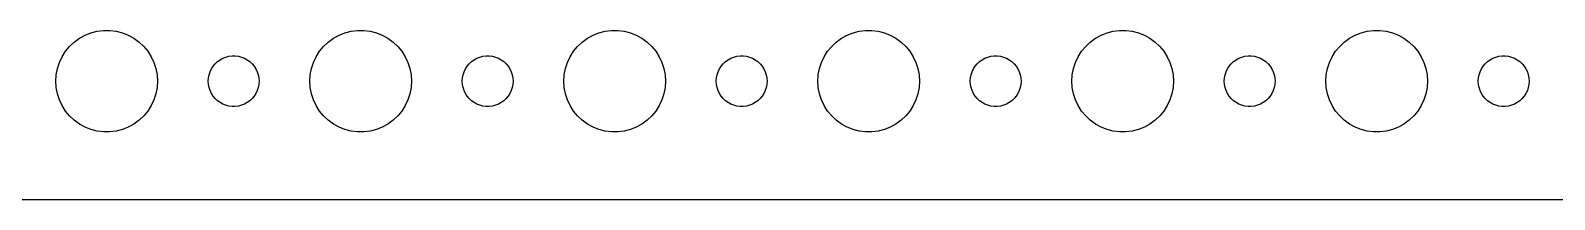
# Model space of a CAD drawing. Header units: metres. Extents: x -187 to 187, y -37 to 37.
# Drawn here: x -94.5 to -4.5, y -37 to -27 of the extents above; entities that cross this region are included whole.
import ezdxf

# ---------------------------------------------------------------- set-up
doc = ezdxf.new("R2010")
doc.units = ezdxf.units.M

msp = doc.modelspace()

# ---------------------------------------------------------------- linework, layer by layer
for p, q in [((-92.1869, -27.9464), (-91.9123, -27.6884)), ((-91.9123, -27.6884), (-91.6075, -27.467)), ((-91.6075, -27.467), (-91.2773, -27.2855)), ((-91.2773, -27.2855), (-90.927, -27.1468)), ((-90.927, -27.1468), (-90.5621, -27.0531)), ((-90.5621, -27.0531), (-90.1884, -27.0059)), ((-90.1884, -27.0059), (-89.8116, -27.0059)), ((-89.8116, -27.0059), (-89.4379, -27.0531)), ((-89.4379, -27.0531), (-89.073, -27.1468)), ((-89.073, -27.1468), (-88.7227, -27.2855)), ((-88.7227, -27.2855), (-88.3925, -27.467)), ((-88.3925, -27.467), (-88.0877, -27.6884)), ((-88.0877, -27.6884), (-87.8131, -27.9464)), ((-77.1869, -27.9464), (-76.9123, -27.6884)), ((-76.9123, -27.6884), (-76.6075, -27.467)), ((-76.6075, -27.467), (-76.2773, -27.2855)), ((-76.2773, -27.2855), (-75.927, -27.1468)), ((-75.927, -27.1468), (-75.5621, -27.0531)), ((-75.5621, -27.0531), (-75.1884, -27.0059)), ((-75.1884, -27.0059), (-74.8116, -27.0059)), ((-74.8116, -27.0059), (-74.4379, -27.0531)), ((-74.4379, -27.0531), (-74.073, -27.1468)), ((-74.073, -27.1468), (-73.7227, -27.2855)), ((-73.7227, -27.2855), (-73.3925, -27.467)), ((-73.3925, -27.467), (-73.0877, -27.6884)), ((-73.0877, -27.6884), (-72.8131, -27.9464)), ((-62.1869, -27.9464), (-61.9123, -27.6884)), ((-61.9123, -27.6884), (-61.6075, -27.467)), ((-61.6075, -27.467), (-61.2773, -27.2855)), ((-61.2773, -27.2855), (-60.927, -27.1468)), ((-60.927, -27.1468), (-60.5621, -27.0531)), ((-60.5621, -27.0531), (-60.1884, -27.0059)), ((-60.1884, -27.0059), (-59.8116, -27.0059)), ((-59.8116, -27.0059), (-59.4379, -27.0531)), ((-59.4379, -27.0531), (-59.0729, -27.1468)), ((-59.0729, -27.1468), (-58.7227, -27.2855)), ((-58.7227, -27.2855), (-58.3925, -27.467)), ((-58.3925, -27.467), (-58.0877, -27.6884)), ((-58.0877, -27.6884), (-57.8131, -27.9464)), ((-47.1869, -27.9464), (-46.9123, -27.6884)), ((-46.9123, -27.6884), (-46.6075, -27.467)), ((-46.6075, -27.467), (-46.2773, -27.2855)), ((-46.2773, -27.2855), (-45.927, -27.1468)), ((-45.927, -27.1468), (-45.5621, -27.0531)), ((-45.5621, -27.0531), (-45.1884, -27.0059)), ((-45.1884, -27.0059), (-44.8116, -27.0059)), ((-44.8116, -27.0059), (-44.4379, -27.0531)), ((-44.4379, -27.0531), (-44.0729, -27.1468)), ((-44.0729, -27.1468), (-43.7227, -27.2855)), ((-43.7227, -27.2855), (-43.3925, -27.467)), ((-43.3925, -27.467), (-43.0877, -27.6884)), ((-43.0877, -27.6884), (-42.8131, -27.9464)), ((-32.1869, -27.9464), (-31.9123, -27.6884)), ((-31.9123, -27.6884), (-31.6075, -27.467)), ((-31.6075, -27.467), (-31.2773, -27.2855)), ((-31.2773, -27.2855), (-30.927, -27.1468)), ((-30.927, -27.1468), (-30.5621, -27.0531)), ((-30.5621, -27.0531), (-30.1884, -27.0059)), ((-30.1884, -27.0059), (-29.8116, -27.0059)), ((-29.8116, -27.0059), (-29.4379, -27.0531)), ((-29.4379, -27.0531), (-29.0729, -27.1468)), ((-29.0729, -27.1468), (-28.7227, -27.2855)), ((-28.7227, -27.2855), (-28.3925, -27.467)), ((-28.3925, -27.467), (-28.0877, -27.6884)), ((-28.0877, -27.6884), (-27.8131, -27.9464)), ((-17.1869, -27.9464), (-16.9123, -27.6884)), ((-16.9123, -27.6884), (-16.6075, -27.467)), ((-16.6075, -27.467), (-16.2773, -27.2855)), ((-16.2773, -27.2855), (-15.927, -27.1468)), ((-15.927, -27.1468), (-15.5621, -27.0531)), ((-15.5621, -27.0531), (-15.1884, -27.0059)), ((-15.1884, -27.0059), (-14.8116, -27.0059)), ((-14.8116, -27.0059), (-14.4379, -27.0531)), ((-14.4379, -27.0531), (-14.0729, -27.1468)), ((-14.0729, -27.1468), (-13.7227, -27.2855)), ((-13.7227, -27.2855), (-13.3925, -27.467)), ((-13.3925, -27.467), (-13.0877, -27.6884)), ((-13.0877, -27.6884), (-12.8131, -27.9464)), ((-92.7893, -28.8956), (-92.6289, -28.5547)), ((-92.6289, -28.5547), (-92.427, -28.2366)), ((-92.427, -28.2366), (-92.1869, -27.9464)), ((-87.8131, -27.9464), (-87.573, -28.2366)), ((-87.573, -28.2366), (-87.3711, -28.5547)), ((-87.3711, -28.5547), (-87.2107, -28.8956)), ((-83.4561, -28.8442), (-83.3037, -28.7335)), ((-83.3037, -28.7335), (-83.1387, -28.6427)), ((-83.1387, -28.6427), (-82.9635, -28.5734)), ((-82.9635, -28.5734), (-82.7811, -28.5266)), ((-82.7811, -28.5266), (-82.5942, -28.503)), ((-82.5942, -28.503), (-82.4058, -28.503)), ((-82.4058, -28.503), (-82.2189, -28.5266)), ((-82.2189, -28.5266), (-82.0365, -28.5734)), ((-82.0365, -28.5734), (-81.8613, -28.6427)), ((-81.8613, -28.6427), (-81.6963, -28.7335)), ((-81.6963, -28.7335), (-81.5439, -28.8442)), ((-77.7893, -28.8956), (-77.6289, -28.5547)), ((-77.6289, -28.5547), (-77.427, -28.2366)), ((-77.427, -28.2366), (-77.1869, -27.9464)), ((-72.8131, -27.9464), (-72.573, -28.2366)), ((-72.573, -28.2366), (-72.3711, -28.5547)), ((-72.3711, -28.5547), (-72.2107, -28.8956)), ((-68.4561, -28.8442), (-68.3037, -28.7335)), ((-68.3037, -28.7335), (-68.1387, -28.6427)), ((-68.1387, -28.6427), (-67.9635, -28.5734)), ((-67.9635, -28.5734), (-67.7811, -28.5266)), ((-67.7811, -28.5266), (-67.5942, -28.503)), ((-67.5942, -28.503), (-67.4058, -28.503)), ((-67.4058, -28.503), (-67.2189, -28.5266)), ((-67.2189, -28.5266), (-67.0365, -28.5734)), ((-67.0365, -28.5734), (-66.8613, -28.6427)), ((-66.8613, -28.6427), (-66.6963, -28.7335)), ((-66.6963, -28.7335), (-66.5439, -28.8442)), ((-62.7893, -28.8956), (-62.6289, -28.5547)), ((-62.6289, -28.5547), (-62.427, -28.2366)), ((-62.427, -28.2366), (-62.1869, -27.9464)), ((-57.8131, -27.9464), (-57.5729, -28.2366)), ((-57.5729, -28.2366), (-57.3711, -28.5547)), ((-57.3711, -28.5547), (-57.2107, -28.8956)), ((-53.4561, -28.8442), (-53.3037, -28.7335)), ((-53.3037, -28.7335), (-53.1387, -28.6427)), ((-53.1387, -28.6427), (-52.9635, -28.5734)), ((-52.9635, -28.5734), (-52.7811, -28.5266)), ((-52.7811, -28.5266), (-52.5942, -28.503)), ((-52.5942, -28.503), (-52.4058, -28.503)), ((-52.4058, -28.503), (-52.2189, -28.5266)), ((-52.2189, -28.5266), (-52.0365, -28.5734)), ((-52.0365, -28.5734), (-51.8613, -28.6427)), ((-51.8613, -28.6427), (-51.6963, -28.7335)), ((-51.6963, -28.7335), (-51.5439, -28.8442)), ((-47.7893, -28.8956), (-47.6289, -28.5547)), ((-47.6289, -28.5547), (-47.427, -28.2366)), ((-47.427, -28.2366), (-47.1869, -27.9464)), ((-42.8131, -27.9464), (-42.5729, -28.2366)), ((-42.5729, -28.2366), (-42.3711, -28.5547)), ((-42.3711, -28.5547), (-42.2107, -28.8956)), ((-38.4561, -28.8442), (-38.3037, -28.7335)), ((-38.3037, -28.7335), (-38.1387, -28.6427)), ((-38.1387, -28.6427), (-37.9635, -28.5734)), ((-37.9635, -28.5734), (-37.7811, -28.5266)), ((-37.7811, -28.5266), (-37.5942, -28.503)), ((-37.5942, -28.503), (-37.4058, -28.503)), ((-37.4058, -28.503), (-37.2189, -28.5266)), ((-37.2189, -28.5266), (-37.0365, -28.5734)), ((-37.0365, -28.5734), (-36.8613, -28.6427)), ((-36.8613, -28.6427), (-36.6963, -28.7335)), ((-36.6963, -28.7335), (-36.5439, -28.8442)), ((-32.7893, -28.8956), (-32.6289, -28.5547)), ((-32.6289, -28.5547), (-32.427, -28.2366)), ((-32.427, -28.2366), (-32.1869, -27.9464)), ((-27.8131, -27.9464), (-27.5729, -28.2366)), ((-27.5729, -28.2366), (-27.3711, -28.5547)), ((-27.3711, -28.5547), (-27.2107, -28.8956)), ((-23.4561, -28.8442), (-23.3037, -28.7335)), ((-23.3037, -28.7335), (-23.1387, -28.6427)), ((-23.1387, -28.6427), (-22.9635, -28.5734)), ((-22.9635, -28.5734), (-22.7811, -28.5266)), ((-22.7811, -28.5266), (-22.5942, -28.503)), ((-22.5942, -28.503), (-22.4058, -28.503)), ((-22.4058, -28.503), (-22.2189, -28.5266)), ((-22.2189, -28.5266), (-22.0365, -28.5734)), ((-22.0365, -28.5734), (-21.8613, -28.6427)), ((-21.8613, -28.6427), (-21.6963, -28.7335)), ((-21.6963, -28.7335), (-21.5439, -28.8442)), ((-17.7893, -28.8956), (-17.6289, -28.5547)), ((-17.6289, -28.5547), (-17.427, -28.2366)), ((-17.427, -28.2366), (-17.1869, -27.9464)), ((-12.8131, -27.9464), (-12.5729, -28.2366)), ((-12.5729, -28.2366), (-12.3711, -28.5547)), ((-12.3711, -28.5547), (-12.2107, -28.8956)), ((-8.45613, -28.8442), (-8.30373, -28.7335)), ((-8.30373, -28.7335), (-8.13866, -28.6427)), ((-8.13866, -28.6427), (-7.96352, -28.5734)), ((-7.96352, -28.5734), (-7.78107, -28.5266)), ((-7.78107, -28.5266), (-7.59418, -28.503)), ((-7.59418, -28.503), (-7.40581, -28.503)), ((-7.40581, -28.503), (-7.21892, -28.5266)), ((-7.21892, -28.5266), (-7.03647, -28.5734)), ((-7.03647, -28.5734), (-6.86133, -28.6427)), ((-6.86133, -28.6427), (-6.69626, -28.7335)), ((-6.69626, -28.7335), (-6.54385, -28.8442)), ((-93, -30), (-92.9763, -29.624)), ((-92.9763, -29.624), (-92.9057, -29.2539)), ((-92.9057, -29.2539), (-92.7893, -28.8956)), ((-87.2107, -28.8956), (-87.0943, -29.2539)), ((-87.0943, -29.2539), (-87.0237, -29.624)), ((-87.0237, -29.624), (-87, -30)), ((-83.9882, -29.812), (-83.9529, -29.627)), ((-83.9529, -29.627), (-83.8947, -29.4478)), ((-83.8947, -29.4478), (-83.8145, -29.2774)), ((-83.8145, -29.2774), (-83.7135, -29.1183)), ((-83.7135, -29.1183), (-83.5934, -28.9732)), ((-83.5934, -28.9732), (-83.4561, -28.8442)), ((-81.5439, -28.8442), (-81.4065, -28.9732)), ((-81.4065, -28.9732), (-81.2865, -29.1183)), ((-81.2865, -29.1183), (-81.1855, -29.2774)), ((-81.1855, -29.2774), (-81.1053, -29.4478)), ((-81.1053, -29.4478), (-81.0471, -29.627)), ((-81.0471, -29.627), (-81.0118, -29.812)), ((-78, -30), (-77.9763, -29.624)), ((-77.9763, -29.624), (-77.9057, -29.2539)), ((-77.9057, -29.2539), (-77.7893, -28.8956)), ((-72.2107, -28.8956), (-72.0943, -29.2539)), ((-72.0943, -29.2539), (-72.0237, -29.624)), ((-72.0237, -29.624), (-72, -30)), ((-68.9882, -29.812), (-68.9529, -29.627)), ((-68.9529, -29.627), (-68.8947, -29.4478)), ((-68.8947, -29.4478), (-68.8145, -29.2774)), ((-68.8145, -29.2774), (-68.7135, -29.1183)), ((-68.7135, -29.1183), (-68.5934, -28.9732)), ((-68.5934, -28.9732), (-68.4561, -28.8442)), ((-66.5439, -28.8442), (-66.4065, -28.9732)), ((-66.4065, -28.9732), (-66.2865, -29.1183)), ((-66.2865, -29.1183), (-66.1855, -29.2774)), ((-66.1855, -29.2774), (-66.1053, -29.4478)), ((-66.1053, -29.4478), (-66.0471, -29.627)), ((-66.0471, -29.627), (-66.0118, -29.812)), ((-63, -30), (-62.9763, -29.624)), ((-62.9763, -29.624), (-62.9057, -29.2539)), ((-62.9057, -29.2539), (-62.7893, -28.8956)), ((-57.2107, -28.8956), (-57.0942, -29.2539)), ((-57.0942, -29.2539), (-57.0237, -29.624)), ((-57.0237, -29.624), (-57, -30)), ((-53.9882, -29.812), (-53.9529, -29.627)), ((-53.9529, -29.627), (-53.8947, -29.4478)), ((-53.8947, -29.4478), (-53.8145, -29.2774)), ((-53.8145, -29.2774), (-53.7135, -29.1183)), ((-53.7135, -29.1183), (-53.5934, -28.9732)), ((-53.5934, -28.9732), (-53.4561, -28.8442)), ((-51.5439, -28.8442), (-51.4065, -28.9732)), ((-51.4065, -28.9732), (-51.2865, -29.1183)), ((-51.2865, -29.1183), (-51.1855, -29.2774)), ((-51.1855, -29.2774), (-51.1053, -29.4478)), ((-51.1053, -29.4478), (-51.0471, -29.627)), ((-51.0471, -29.627), (-51.0118, -29.812)), ((-48, -30), (-47.9763, -29.624)), ((-47.9763, -29.624), (-47.9057, -29.2539)), ((-47.9057, -29.2539), (-47.7893, -28.8956)), ((-42.2107, -28.8956), (-42.0942, -29.2539)), ((-42.0942, -29.2539), (-42.0237, -29.624)), ((-42.0237, -29.624), (-42, -30)), ((-38.9882, -29.812), (-38.9529, -29.627)), ((-38.9529, -29.627), (-38.8947, -29.4478)), ((-38.8947, -29.4478), (-38.8145, -29.2774)), ((-38.8145, -29.2774), (-38.7135, -29.1183)), ((-38.7135, -29.1183), (-38.5934, -28.9732)), ((-38.5934, -28.9732), (-38.4561, -28.8442)), ((-36.5439, -28.8442), (-36.4065, -28.9732)), ((-36.4065, -28.9732), (-36.2865, -29.1183)), ((-36.2865, -29.1183), (-36.1855, -29.2774)), ((-36.1855, -29.2774), (-36.1053, -29.4478)), ((-36.1053, -29.4478), (-36.0471, -29.627)), ((-36.0471, -29.627), (-36.0118, -29.812)), ((-33, -30), (-32.9763, -29.624)), ((-32.9763, -29.624), (-32.9057, -29.2539)), ((-32.9057, -29.2539), (-32.7893, -28.8956)), ((-27.2107, -28.8956), (-27.0942, -29.2539)), ((-27.0942, -29.2539), (-27.0237, -29.624)), ((-27.0237, -29.624), (-27, -30)), ((-23.9882, -29.812), (-23.9529, -29.627)), ((-23.9529, -29.627), (-23.8947, -29.4478)), ((-23.8947, -29.4478), (-23.8145, -29.2774)), ((-23.8145, -29.2774), (-23.7135, -29.1183)), ((-23.7135, -29.1183), (-23.5934, -28.9732)), ((-23.5934, -28.9732), (-23.4561, -28.8442)), ((-21.5439, -28.8442), (-21.4065, -28.9732)), ((-21.4065, -28.9732), (-21.2865, -29.1183)), ((-21.2865, -29.1183), (-21.1855, -29.2774)), ((-21.1855, -29.2774), (-21.1053, -29.4478)), ((-21.1053, -29.4478), (-21.0471, -29.627)), ((-21.0471, -29.627), (-21.0118, -29.812)), ((-18, -30), (-17.9763, -29.624)), ((-17.9763, -29.624), (-17.9057, -29.2539)), ((-17.9057, -29.2539), (-17.7893, -28.8956)), ((-12.2107, -28.8956), (-12.0942, -29.2539)), ((-12.0942, -29.2539), (-12.0237, -29.624)), ((-12.0237, -29.624), (-12, -30)), ((-8.98816, -29.812), (-8.95287, -29.627)), ((-8.95287, -29.627), (-8.89465, -29.4478)), ((-8.89465, -29.4478), (-8.81445, -29.2774)), ((-8.81445, -29.2774), (-8.71352, -29.1183)), ((-8.71352, -29.1183), (-8.59344, -28.9732)), ((-8.59344, -28.9732), (-8.45613, -28.8442)), ((-6.54385, -28.8442), (-6.40654, -28.9732)), ((-6.40654, -28.9732), (-6.28647, -29.1183)), ((-6.28647, -29.1183), (-6.18553, -29.2774)), ((-6.18553, -29.2774), (-6.10533, -29.4478)), ((-6.10533, -29.4478), (-6.04712, -29.627)), ((-6.04712, -29.627), (-6.01183, -29.812)), ((-92.9763, -30.376), (-93, -30)), ((-92.9057, -30.7461), (-92.9763, -30.376)), ((-87.0237, -30.376), (-87.0943, -30.7461)), ((-87, -30), (-87.0237, -30.376)), ((-84, -30), (-83.9882, -29.812)), ((-83.9882, -30.188), (-84, -30)), ((-83.9529, -30.373), (-83.9882, -30.188)), ((-83.8947, -30.5522), (-83.9529, -30.373)), ((-83.8145, -30.7226), (-83.8947, -30.5522)), ((-81.1053, -30.5522), (-81.1855, -30.7226)), ((-81.0471, -30.373), (-81.1053, -30.5522)), ((-81.0118, -30.188), (-81.0471, -30.373)), ((-81.0118, -29.812), (-81, -30)), ((-81, -30), (-81.0118, -30.188)), ((-77.9763, -30.376), (-78, -30)), ((-77.9057, -30.7461), (-77.9763, -30.376)), ((-72.0237, -30.376), (-72.0943, -30.7461)), ((-72, -30), (-72.0237, -30.376)), ((-69, -30), (-68.9882, -29.812)), ((-68.9882, -30.188), (-69, -30)), ((-68.9529, -30.373), (-68.9882, -30.188)), ((-68.8947, -30.5522), (-68.9529, -30.373)), ((-68.8145, -30.7226), (-68.8947, -30.5522)), ((-66.1053, -30.5522), (-66.1855, -30.7226)), ((-66.0471, -30.373), (-66.1053, -30.5522)), ((-66.0118, -30.188), (-66.0471, -30.373)), ((-66.0118, -29.812), (-66, -30)), ((-66, -30), (-66.0118, -30.188)), ((-62.9763, -30.376), (-63, -30)), ((-62.9057, -30.7461), (-62.9763, -30.376)), ((-57.0237, -30.376), (-57.0942, -30.7461)), ((-57, -30), (-57.0237, -30.376)), ((-54, -30), (-53.9882, -29.812)), ((-53.9882, -30.188), (-54, -30)), ((-53.9529, -30.373), (-53.9882, -30.188)), ((-53.8947, -30.5522), (-53.9529, -30.373)), ((-53.8145, -30.7226), (-53.8947, -30.5522)), ((-51.1053, -30.5522), (-51.1855, -30.7226)), ((-51.0471, -30.373), (-51.1053, -30.5522)), ((-51.0118, -30.188), (-51.0471, -30.373)), ((-51.0118, -29.812), (-51, -30)), ((-51, -30), (-51.0118, -30.188)), ((-47.9763, -30.376), (-48, -30)), ((-47.9057, -30.7461), (-47.9763, -30.376)), ((-42.0237, -30.376), (-42.0942, -30.7461)), ((-42, -30), (-42.0237, -30.376)), ((-39, -30), (-38.9882, -29.812)), ((-38.9882, -30.188), (-39, -30)), ((-38.9529, -30.373), (-38.9882, -30.188)), ((-38.8947, -30.5522), (-38.9529, -30.373)), ((-38.8145, -30.7226), (-38.8947, -30.5522)), ((-36.1053, -30.5522), (-36.1855, -30.7226)), ((-36.0471, -30.373), (-36.1053, -30.5522)), ((-36.0118, -30.188), (-36.0471, -30.373)), ((-36.0118, -29.812), (-36, -30)), ((-36, -30), (-36.0118, -30.188)), ((-32.9763, -30.376), (-33, -30)), ((-32.9057, -30.7461), (-32.9763, -30.376)), ((-27.0237, -30.376), (-27.0942, -30.7461)), ((-27, -30), (-27.0237, -30.376)), ((-24, -30), (-23.9882, -29.812)), ((-23.9882, -30.188), (-24, -30)), ((-23.9529, -30.373), (-23.9882, -30.188)), ((-23.8947, -30.5522), (-23.9529, -30.373)), ((-23.8145, -30.7226), (-23.8947, -30.5522)), ((-21.1053, -30.5522), (-21.1855, -30.7226)), ((-21.0471, -30.373), (-21.1053, -30.5522)), ((-21.0118, -30.188), (-21.0471, -30.373)), ((-21.0118, -29.812), (-21, -30)), ((-21, -30), (-21.0118, -30.188)), ((-17.9763, -30.376), (-18, -30)), ((-17.9057, -30.7461), (-17.9763, -30.376)), ((-12.0237, -30.376), (-12.0942, -30.7461)), ((-12, -30), (-12.0237, -30.376)), ((-9, -30), (-8.98816, -29.812)), ((-8.98816, -30.188), (-9, -30)), ((-8.95287, -30.373), (-8.98816, -30.188)), ((-8.89465, -30.5522), (-8.95287, -30.373)), ((-8.81445, -30.7226), (-8.89465, -30.5522)), ((-6.10533, -30.5522), (-6.18553, -30.7226)), ((-6.04712, -30.373), (-6.10533, -30.5522)), ((-6.01183, -30.188), (-6.04712, -30.373)), ((-6.01183, -29.812), (-6, -30)), ((-6, -30), (-6.01183, -30.188)), ((-92.7893, -31.1044), (-92.9057, -30.7461)), ((-92.6289, -31.4453), (-92.7893, -31.1044)), ((-92.427, -31.7634), (-92.6289, -31.4453)), ((-87.3711, -31.4453), (-87.573, -31.7634)), ((-87.2107, -31.1044), (-87.3711, -31.4453)), ((-87.0943, -30.7461), (-87.2107, -31.1044)), ((-83.7135, -30.8817), (-83.8145, -30.7226)), ((-83.5934, -31.0268), (-83.7135, -30.8817)), ((-83.4561, -31.1558), (-83.5934, -31.0268)), ((-83.3037, -31.2665), (-83.4561, -31.1558)), ((-83.1387, -31.3572), (-83.3037, -31.2665)), ((-82.9635, -31.4266), (-83.1387, -31.3572)), ((-82.7811, -31.4734), (-82.9635, -31.4266)), ((-82.5942, -31.497), (-82.7811, -31.4734)), ((-82.4058, -31.497), (-82.5942, -31.497)), ((-82.2189, -31.4734), (-82.4058, -31.497)), ((-82.0365, -31.4266), (-82.2189, -31.4734)), ((-81.8613, -31.3572), (-82.0365, -31.4266)), ((-81.6963, -31.2665), (-81.8613, -31.3572)), ((-81.5439, -31.1558), (-81.6963, -31.2665)), ((-81.4065, -31.0268), (-81.5439, -31.1558)), ((-81.2865, -30.8817), (-81.4065, -31.0268)), ((-81.1855, -30.7226), (-81.2865, -30.8817)), ((-77.7893, -31.1044), (-77.9057, -30.7461)), ((-77.6289, -31.4453), (-77.7893, -31.1044)), ((-77.427, -31.7634), (-77.6289, -31.4453)), ((-72.3711, -31.4453), (-72.573, -31.7634)), ((-72.2107, -31.1044), (-72.3711, -31.4453)), ((-72.0943, -30.7461), (-72.2107, -31.1044)), ((-68.7135, -30.8817), (-68.8145, -30.7226)), ((-68.5934, -31.0268), (-68.7135, -30.8817)), ((-68.4561, -31.1558), (-68.5934, -31.0268)), ((-68.3037, -31.2665), (-68.4561, -31.1558)), ((-68.1387, -31.3572), (-68.3037, -31.2665)), ((-67.9635, -31.4266), (-68.1387, -31.3572)), ((-67.7811, -31.4734), (-67.9635, -31.4266)), ((-67.5942, -31.497), (-67.7811, -31.4734)), ((-67.4058, -31.497), (-67.5942, -31.497)), ((-67.2189, -31.4734), (-67.4058, -31.497)), ((-67.0365, -31.4266), (-67.2189, -31.4734)), ((-66.8613, -31.3572), (-67.0365, -31.4266)), ((-66.6963, -31.2665), (-66.8613, -31.3572)), ((-66.5439, -31.1558), (-66.6963, -31.2665)), ((-66.4065, -31.0268), (-66.5439, -31.1558)), ((-66.2865, -30.8817), (-66.4065, -31.0268)), ((-66.1855, -30.7226), (-66.2865, -30.8817)), ((-62.7893, -31.1044), (-62.9057, -30.7461)), ((-62.6289, -31.4453), (-62.7893, -31.1044)), ((-62.427, -31.7634), (-62.6289, -31.4453)), ((-57.3711, -31.4453), (-57.5729, -31.7634)), ((-57.2107, -31.1044), (-57.3711, -31.4453)), ((-57.0942, -30.7461), (-57.2107, -31.1044)), ((-53.7135, -30.8817), (-53.8145, -30.7226)), ((-53.5934, -31.0268), (-53.7135, -30.8817)), ((-53.4561, -31.1558), (-53.5934, -31.0268)), ((-53.3037, -31.2665), (-53.4561, -31.1558)), ((-53.1387, -31.3572), (-53.3037, -31.2665)), ((-52.9635, -31.4266), (-53.1387, -31.3572)), ((-52.7811, -31.4734), (-52.9635, -31.4266)), ((-52.5942, -31.497), (-52.7811, -31.4734)), ((-52.4058, -31.497), (-52.5942, -31.497)), ((-52.2189, -31.4734), (-52.4058, -31.497)), ((-52.0365, -31.4266), (-52.2189, -31.4734)), ((-51.8613, -31.3572), (-52.0365, -31.4266)), ((-51.6963, -31.2665), (-51.8613, -31.3572)), ((-51.5439, -31.1558), (-51.6963, -31.2665)), ((-51.4065, -31.0268), (-51.5439, -31.1558)), ((-51.2865, -30.8817), (-51.4065, -31.0268)), ((-51.1855, -30.7226), (-51.2865, -30.8817)), ((-47.7893, -31.1044), (-47.9057, -30.7461)), ((-47.6289, -31.4453), (-47.7893, -31.1044)), ((-47.427, -31.7634), (-47.6289, -31.4453)), ((-42.3711, -31.4453), (-42.5729, -31.7634)), ((-42.2107, -31.1044), (-42.3711, -31.4453)), ((-42.0942, -30.7461), (-42.2107, -31.1044)), ((-38.7135, -30.8817), (-38.8145, -30.7226)), ((-38.5934, -31.0268), (-38.7135, -30.8817)), ((-38.4561, -31.1558), (-38.5934, -31.0268)), ((-38.3037, -31.2665), (-38.4561, -31.1558)), ((-38.1387, -31.3572), (-38.3037, -31.2665)), ((-37.9635, -31.4266), (-38.1387, -31.3572)), ((-37.7811, -31.4734), (-37.9635, -31.4266)), ((-37.5942, -31.497), (-37.7811, -31.4734)), ((-37.4058, -31.497), (-37.5942, -31.497)), ((-37.2189, -31.4734), (-37.4058, -31.497)), ((-37.0365, -31.4266), (-37.2189, -31.4734)), ((-36.8613, -31.3572), (-37.0365, -31.4266)), ((-36.6963, -31.2665), (-36.8613, -31.3572)), ((-36.5439, -31.1558), (-36.6963, -31.2665)), ((-36.4065, -31.0268), (-36.5439, -31.1558)), ((-36.2865, -30.8817), (-36.4065, -31.0268)), ((-36.1855, -30.7226), (-36.2865, -30.8817)), ((-32.7893, -31.1044), (-32.9057, -30.7461)), ((-32.6289, -31.4453), (-32.7893, -31.1044)), ((-32.427, -31.7634), (-32.6289, -31.4453)), ((-27.3711, -31.4453), (-27.5729, -31.7634)), ((-27.2107, -31.1044), (-27.3711, -31.4453)), ((-27.0942, -30.7461), (-27.2107, -31.1044)), ((-23.7135, -30.8817), (-23.8145, -30.7226)), ((-23.5934, -31.0268), (-23.7135, -30.8817)), ((-23.4561, -31.1558), (-23.5934, -31.0268)), ((-23.3037, -31.2665), (-23.4561, -31.1558)), ((-23.1387, -31.3572), (-23.3037, -31.2665)), ((-22.9635, -31.4266), (-23.1387, -31.3572)), ((-22.7811, -31.4734), (-22.9635, -31.4266)), ((-22.5942, -31.497), (-22.7811, -31.4734)), ((-22.4058, -31.497), (-22.5942, -31.497)), ((-22.2189, -31.4734), (-22.4058, -31.497)), ((-22.0365, -31.4266), (-22.2189, -31.4734)), ((-21.8613, -31.3572), (-22.0365, -31.4266)), ((-21.6963, -31.2665), (-21.8613, -31.3572)), ((-21.5439, -31.1558), (-21.6963, -31.2665)), ((-21.4065, -31.0268), (-21.5439, -31.1558)), ((-21.2865, -30.8817), (-21.4065, -31.0268)), ((-21.1855, -30.7226), (-21.2865, -30.8817)), ((-17.7893, -31.1044), (-17.9057, -30.7461)), ((-17.6289, -31.4453), (-17.7893, -31.1044)), ((-17.427, -31.7634), (-17.6289, -31.4453)), ((-12.3711, -31.4453), (-12.5729, -31.7634)), ((-12.2107, -31.1044), (-12.3711, -31.4453)), ((-12.0942, -30.7461), (-12.2107, -31.1044)), ((-8.71352, -30.8817), (-8.81445, -30.7226)), ((-8.59344, -31.0268), (-8.71352, -30.8817)), ((-8.45613, -31.1558), (-8.59344, -31.0268)), ((-8.30373, -31.2665), (-8.45613, -31.1558)), ((-8.13866, -31.3572), (-8.30373, -31.2665)), ((-7.96352, -31.4266), (-8.13866, -31.3572)), ((-7.78107, -31.4734), (-7.96352, -31.4266)), ((-7.59418, -31.497), (-7.78107, -31.4734)), ((-7.40581, -31.497), (-7.59418, -31.497)), ((-7.21892, -31.4734), (-7.40581, -31.497)), ((-7.03647, -31.4266), (-7.21892, -31.4734)), ((-6.86133, -31.3572), (-7.03647, -31.4266)), ((-6.69626, -31.2665), (-6.86133, -31.3572)), ((-6.54385, -31.1558), (-6.69626, -31.2665)), ((-6.40654, -31.0268), (-6.54385, -31.1558)), ((-6.28647, -30.8817), (-6.40654, -31.0268)), ((-6.18553, -30.7226), (-6.28647, -30.8817)), ((-92.1869, -32.0536), (-92.427, -31.7634)), ((-91.9123, -32.3115), (-92.1869, -32.0536)), ((-91.6075, -32.533), (-91.9123, -32.3115)), ((-88.0877, -32.3115), (-88.3925, -32.533)), ((-87.8131, -32.0536), (-88.0877, -32.3115)), ((-87.573, -31.7634), (-87.8131, -32.0536)), ((-77.1869, -32.0536), (-77.427, -31.7634)), ((-76.9123, -32.3115), (-77.1869, -32.0536)), ((-76.6075, -32.533), (-76.9123, -32.3115)), ((-73.0877, -32.3115), (-73.3925, -32.533)), ((-72.8131, -32.0536), (-73.0877, -32.3115)), ((-72.573, -31.7634), (-72.8131, -32.0536)), ((-62.1869, -32.0536), (-62.427, -31.7634)), ((-61.9123, -32.3115), (-62.1869, -32.0536)), ((-61.6075, -32.533), (-61.9123, -32.3115)), ((-58.0877, -32.3115), (-58.3925, -32.533)), ((-57.8131, -32.0536), (-58.0877, -32.3115)), ((-57.5729, -31.7634), (-57.8131, -32.0536)), ((-47.1869, -32.0536), (-47.427, -31.7634)), ((-46.9123, -32.3115), (-47.1869, -32.0536)), ((-46.6075, -32.533), (-46.9123, -32.3115)), ((-43.0877, -32.3115), (-43.3925, -32.533)), ((-42.8131, -32.0536), (-43.0877, -32.3115)), ((-42.5729, -31.7634), (-42.8131, -32.0536)), ((-32.1869, -32.0536), (-32.427, -31.7634)), ((-31.9123, -32.3115), (-32.1869, -32.0536)), ((-31.6075, -32.533), (-31.9123, -32.3115)), ((-28.0877, -32.3115), (-28.3925, -32.533)), ((-27.8131, -32.0536), (-28.0877, -32.3115)), ((-27.5729, -31.7634), (-27.8131, -32.0536)), ((-17.1869, -32.0536), (-17.427, -31.7634)), ((-16.9123, -32.3115), (-17.1869, -32.0536)), ((-16.6075, -32.533), (-16.9123, -32.3115)), ((-13.0877, -32.3115), (-13.3925, -32.533)), ((-12.8131, -32.0536), (-13.0877, -32.3115)), ((-12.5729, -31.7634), (-12.8131, -32.0536)), ((-91.2773, -32.7145), (-91.6075, -32.533)), ((-90.927, -32.8532), (-91.2773, -32.7145)), ((-90.5621, -32.9469), (-90.927, -32.8532)), ((-90.1884, -32.9941), (-90.5621, -32.9469)), ((-89.8116, -32.9941), (-90.1884, -32.9941)), ((-89.4379, -32.9469), (-89.8116, -32.9941)), ((-89.073, -32.8532), (-89.4379, -32.9469)), ((-88.7227, -32.7145), (-89.073, -32.8532)), ((-88.3925, -32.533), (-88.7227, -32.7145)), ((-76.2773, -32.7145), (-76.6075, -32.533)), ((-75.927, -32.8532), (-76.2773, -32.7145)), ((-75.5621, -32.9469), (-75.927, -32.8532)), ((-75.1884, -32.9941), (-75.5621, -32.9469)), ((-74.8116, -32.9941), (-75.1884, -32.9941)), ((-74.4379, -32.9469), (-74.8116, -32.9941)), ((-74.073, -32.8532), (-74.4379, -32.9469)), ((-73.7227, -32.7145), (-74.073, -32.8532)), ((-73.3925, -32.533), (-73.7227, -32.7145)), ((-61.2773, -32.7145), (-61.6075, -32.533)), ((-60.927, -32.8532), (-61.2773, -32.7145)), ((-60.5621, -32.9469), (-60.927, -32.8532)), ((-60.1884, -32.9941), (-60.5621, -32.9469)), ((-59.8116, -32.9941), (-60.1884, -32.9941)), ((-59.4379, -32.9469), (-59.8116, -32.9941)), ((-59.0729, -32.8532), (-59.4379, -32.9469)), ((-58.7227, -32.7145), (-59.0729, -32.8532)), ((-58.3925, -32.533), (-58.7227, -32.7145)), ((-46.2773, -32.7145), (-46.6075, -32.533)), ((-45.927, -32.8532), (-46.2773, -32.7145)), ((-45.5621, -32.9469), (-45.927, -32.8532)), ((-45.1884, -32.9941), (-45.5621, -32.9469)), ((-44.8116, -32.9941), (-45.1884, -32.9941)), ((-44.4379, -32.9469), (-44.8116, -32.9941)), ((-44.0729, -32.8532), (-44.4379, -32.9469)), ((-43.7227, -32.7145), (-44.0729, -32.8532)), ((-43.3925, -32.533), (-43.7227, -32.7145)), ((-31.2773, -32.7145), (-31.6075, -32.533)), ((-30.927, -32.8532), (-31.2773, -32.7145)), ((-30.5621, -32.9469), (-30.927, -32.8532)), ((-30.1884, -32.9941), (-30.5621, -32.9469)), ((-29.8116, -32.9941), (-30.1884, -32.9941)), ((-29.4379, -32.9469), (-29.8116, -32.9941)), ((-29.0729, -32.8532), (-29.4379, -32.9469)), ((-28.7227, -32.7145), (-29.0729, -32.8532)), ((-28.3925, -32.533), (-28.7227, -32.7145)), ((-16.2773, -32.7145), (-16.6075, -32.533)), ((-15.927, -32.8532), (-16.2773, -32.7145)), ((-15.5621, -32.9469), (-15.927, -32.8532)), ((-15.1884, -32.9941), (-15.5621, -32.9469)), ((-14.8116, -32.9941), (-15.1884, -32.9941)), ((-14.4379, -32.9469), (-14.8116, -32.9941)), ((-14.0729, -32.8532), (-14.4379, -32.9469)), ((-13.7227, -32.7145), (-14.0729, -32.8532)), ((-13.3925, -32.533), (-13.7227, -32.7145)), ((-182.314, -36.9901), (182.314, -36.9901))]:
    msp.add_line(p, q)

doc.saveas('drawing.dxf')
